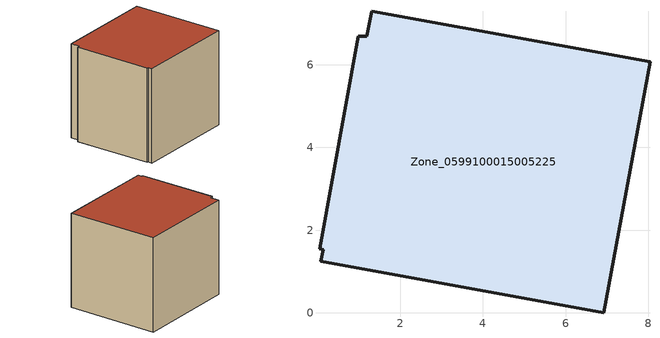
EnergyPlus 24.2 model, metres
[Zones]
Zone_0599100015005225
 floor ground (C_G): 0.09,1.25 0.14,1.53 0.05,1.55 0.99,6.69 1.19,6.69 1.31,7.3 8.04,6.08 6.93,0 z0.95
 wall outside (C_F): 0.14,1.53 0.09,1.25 6.93,0 8.04,6.08 1.31,7.3 1.19,6.69 0.99,6.69 0.05,1.55 0.14,1.53 z0.95:7.27
 roof outside (C_R): 1.31,7.3 1.19,6.69 0.99,6.69 0.05,1.55 0.14,1.53 0.09,1.25 6.93,0 8.04,6.08 z7.27
[BUILDING]
Pand.0599100015005225: North Axis=0; Terrain=City; Loads Convergence Tolerance Value=0.04; Temperature Convergence Tolerance Value=0.4; Solar Distribution=FullExterior; Maximum Number of Warmup Days=25; Minimum Number of Warmup Days=1
[Site:Location]
Rotterdam.The.Hague.AP_ZH_NLD Design_Conditions: Latitude=51.96; Longitude=4.45; Time Zone=1; Elevation=-4.5
[SITE:GROUNDTEMPERATURE:BUILDINGSURFACE]
18, 18, 18, 18, 18, 18, 18, 18, 18, 18, 18, 18
[MATERIAL] Thermal Absorptance=0.9; Solar Absorptance=0.7; Visible Absorptance=0.7
Name | Roughness | Thickness | Conductivity | Density | Specific Heat
G.TC.1946-1964 | MediumSmooth | 0.15 | 1 | 540 | 1210
F.TC.1946-1964 | Rough | 0.3 | 0.857143 | 1920 | 840
R.TC.1946-1964 | MediumRough | 0.2 | 0.235294 | 1500 | 1000
[CONSTRUCTION]
C_G: G.TC.1946-1964
C_F: F.TC.1946-1964
C_R: R.TC.1946-1964
[ZONE]
Zone_0599100015005225: Type=1; Multiplier=1; Ceiling Height=Autocalculate; Volume=Autocalculate; Floor Area=autocalculate; Part of Total Floor Area=Yes
[ZONEINFILTRATION:DESIGNFLOWRATE]
Infil_Zone_0599100015005225: Zone or ZoneList or Space or SpaceList=Zone_0599100015005225; Schedule=AlwaysOn; Design Flow Rate Calculation Method=Flow/Area; Flow Rate per Floor Area=0.003; Constant Term Coefficient=1; Temperature Term Coefficient=0; Velocity Term Coefficient=0; Velocity Squared Term Coefficient=0
[HVACTEMPLATE:ZONE:IDEALLOADSAIRSYSTEM]
Zone_0599100015005225: Maximum Heating Supply Air Temperature=50; Minimum Cooling Supply Air Temperature=13; Maximum Heating Supply Air Humidity Ratio=0.0156; Minimum Cooling Supply Air Humidity Ratio=0.0077; Heating Limit=NoLimit; Cooling Limit=NoLimit; Dehumidification Control Type=ConstantSensibleHeatRatio; Cooling Sensible Heat Ratio=0.7; Dehumidification Setpoint=60; Humidification Control Type=None; Humidification Setpoint=30; Outdoor Air Method=None; Outdoor Air Flow Rate per Person=0.00944; Outdoor Air Flow Rate per Zone Floor Area=0; Outdoor Air Flow Rate per Zone=0; Demand Controlled Ventilation Type=None; Outdoor Air Economizer Type=NoEconomizer; Heat Recovery Type=None; Sensible Heat Recovery Effectiveness=0.7; Latent Heat Recovery Effectiveness=0.65
[ZONECONTROL:THERMOSTAT]
ThermostatControl_Zone_0599100015005225: Zone or ZoneList=Zone_0599100015005225; Control Type Schedule=DualSetpointControlType; Control 1=Thermostat_Zone_0599100015005225; Temperature Difference Between Cutout And Setpoint=0
[THERMOSTATSETPOINT:DUALSETPOINT]
Thermostat_Zone_0599100015005225: Heating Setpoint Temperature Schedule=HeatingSetpoint_Zone_0599100015005225; Cooling Setpoint Temperature Schedule=CoolingSetpoint_Zone_0599100015005225
[SCHEDULE:COMPACT]
HeatingSetpoint_Zone_0599100015005225: Through: 12/31, For: AllDays, Until: 24:00, 21
CoolingSetpoint_Zone_0599100015005225: Through: 12/31, For: AllDays, Until: 24:00, 24
DualSetpointControlType: Through: 12/31, For: AllDays, Until: 24:00, 4
AlwaysOn: Through: 12/31, For: AllDays, Until: 24:00, 1
